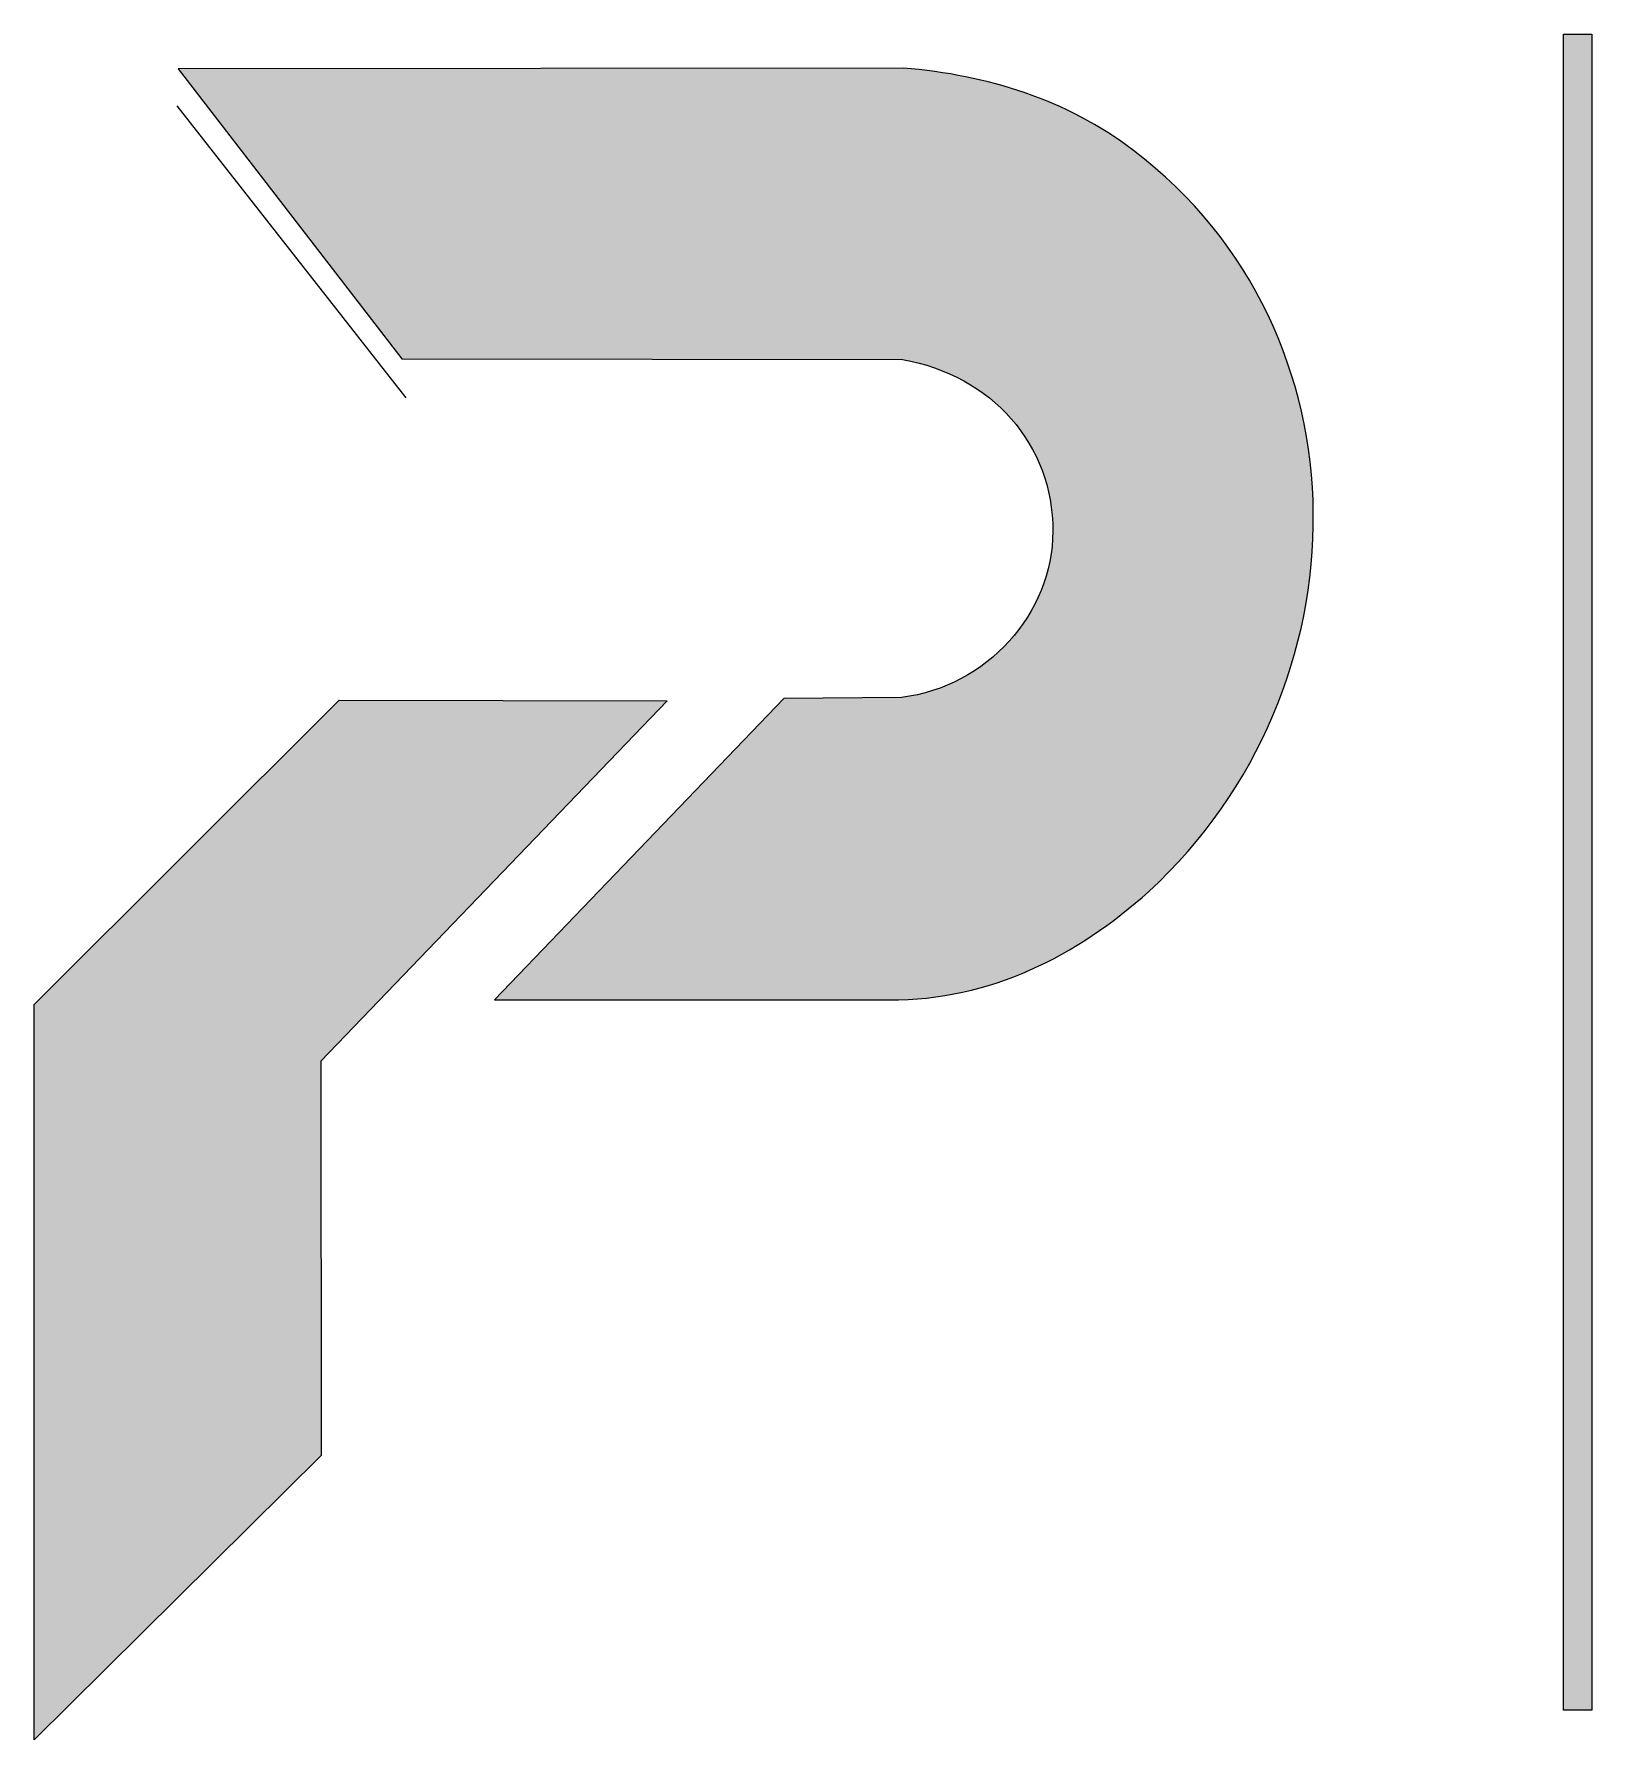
# Model space of a CAD drawing. Header units: millimetres. Extents: x -131 to 438, y 204 to 308.
# Drawn here: x -130.8 to -38, y 206.8 to 308.5 of the extents above; entities that cross this region are included whole.
import ezdxf

# ---------------------------------------------------------------- set-up
doc = ezdxf.new("R2010")
doc.units = ezdxf.units.MM
doc.header["$MEASUREMENT"] = 0
doc.layers.add('Ebene 1', color=7, linetype='Continuous', lineweight=0)

# ---------------------------------------------------------------- blocks, each defined once
blk = doc.blocks.new('Block_3')
at = {"layer": 'Ebene 1', "true_color": 0x0e1215, "transparency": 33554687}
h = blk.add_hatch(color=168, dxfattribs=at)
h.dxf.hatch_style = 2
edge = h.paths.add_edge_path()
edge.add_spline(control_points=[(-79.89, 250.92), (-79.89, 250.92), (-103.41, 250.93), (-103.41, 250.93), (-103.41, 250.93), (-86.16, 268.88), (-86.16, 268.88), (-86.16, 268.88), (-79.14, 268.95), (-79.14, 268.95), (-74.06, 269.58), (-70.15, 273.95), (-70.13, 278.86), (-70.11, 284.01), (-73.78, 288.14), (-79.08, 289.09), (-79.08, 289.09), (-108.92, 289.12), (-108.92, 289.12), (-108.92, 289.12), (-122.25, 306.4), (-122.25, 306.4), (-122.25, 306.4), (-79.04, 306.45), (-79.04, 306.45), (-73.98, 306.02), (-69.33, 304.59), (-65.32, 301.54), (-51.08, 290.71), (-51.3, 269.48), (-64.4, 257.39), (-68.72, 253.55), (-73.8, 250.91), (-79.89, 250.92)], knot_values=[0, 0, 0, 0, 1, 1, 1, 2, 2, 2, 3, 3, 3, 4, 4, 4, 5, 5, 5, 6, 6, 6, 7, 7, 7, 8, 8, 8, 9, 9, 9, 10, 10, 10, 11, 11, 11, 11], degree=3, periodic=0)
at = {"layer": 'Ebene 1', "true_color": 0xfc6f07, "transparency": 33554687}
h = blk.add_hatch(color=30, dxfattribs=at)
h.dxf.hatch_style = 2
h.paths.add_polyline_path([(-113.74, 223.77), (-130.83, 206.83), (-130.84, 250.66), (-112.67, 268.79), (-93.11, 268.75), (-113.76, 247.28)])
at = {"layer": 'Ebene 1'}
blk.add_lwpolyline([(-113.74, 223.77), (-130.83, 206.83), (-130.84, 250.66), (-112.67, 268.79), (-93.11, 268.75), (-113.76, 247.28)], close=True, dxfattribs=at)
blk.add_open_spline([(-79.89, 250.92), (-79.89, 250.92), (-103.41, 250.93), (-103.41, 250.93), (-103.41, 250.93), (-86.16, 268.88), (-86.16, 268.88), (-86.16, 268.88), (-79.14, 268.95), (-79.14, 268.95), (-74.06, 269.58), (-70.15, 273.95), (-70.13, 278.86), (-70.11, 284.01), (-73.78, 288.14), (-79.08, 289.09), (-79.08, 289.09), (-108.92, 289.12), (-108.92, 289.12), (-108.92, 289.12), (-122.25, 306.4), (-122.25, 306.4), (-122.25, 306.4), (-79.04, 306.45), (-79.04, 306.45), (-73.98, 306.02), (-69.33, 304.59), (-65.32, 301.54), (-51.08, 290.71), (-51.3, 269.48), (-64.4, 257.39), (-68.72, 253.55), (-73.8, 250.91), (-79.89, 250.92)], degree=3, knots=[0, 0, 0, 0, 1, 1, 1, 2, 2, 2, 3, 3, 3, 4, 4, 4, 5, 5, 5, 6, 6, 6, 7, 7, 7, 8, 8, 8, 9, 9, 9, 10, 10, 10, 11, 11, 11, 11], dxfattribs=at)
blk = doc.blocks.new('Block_0')
at = {"layer": 'Ebene 1'}
blk.add_blockref('Block_3', (0, 0), dxfattribs=at)

msp = doc.modelspace()

# ---------------------------------------------------------------- hatches: boundary and pattern name
at = {"layer": 'Ebene 1', "true_color": 0x0e1215, "transparency": 33554687}
h = msp.add_hatch(color=168, dxfattribs=at)
h.dxf.hatch_style = 2
h.paths.add_polyline_path([(-38.01, 308.47), (-38.01, 208.61), (-39.69, 208.61), (-39.69, 308.47)])

# ---------------------------------------------------------------- linework, layer by layer
at = {"layer": 'Ebene 1'}
msp.add_line((-122.34, 304.21), (-108.69, 286.81), dxfattribs=at)
msp.add_lwpolyline([(-38.01, 308.47), (-38.01, 208.61), (-39.69, 208.61), (-39.69, 308.47)], close=True, dxfattribs=at)

# ---------------------------------------------------------------- block references
msp.add_blockref('Block_0', (0, 0), dxfattribs=at)

doc.saveas('drawing.dxf')
